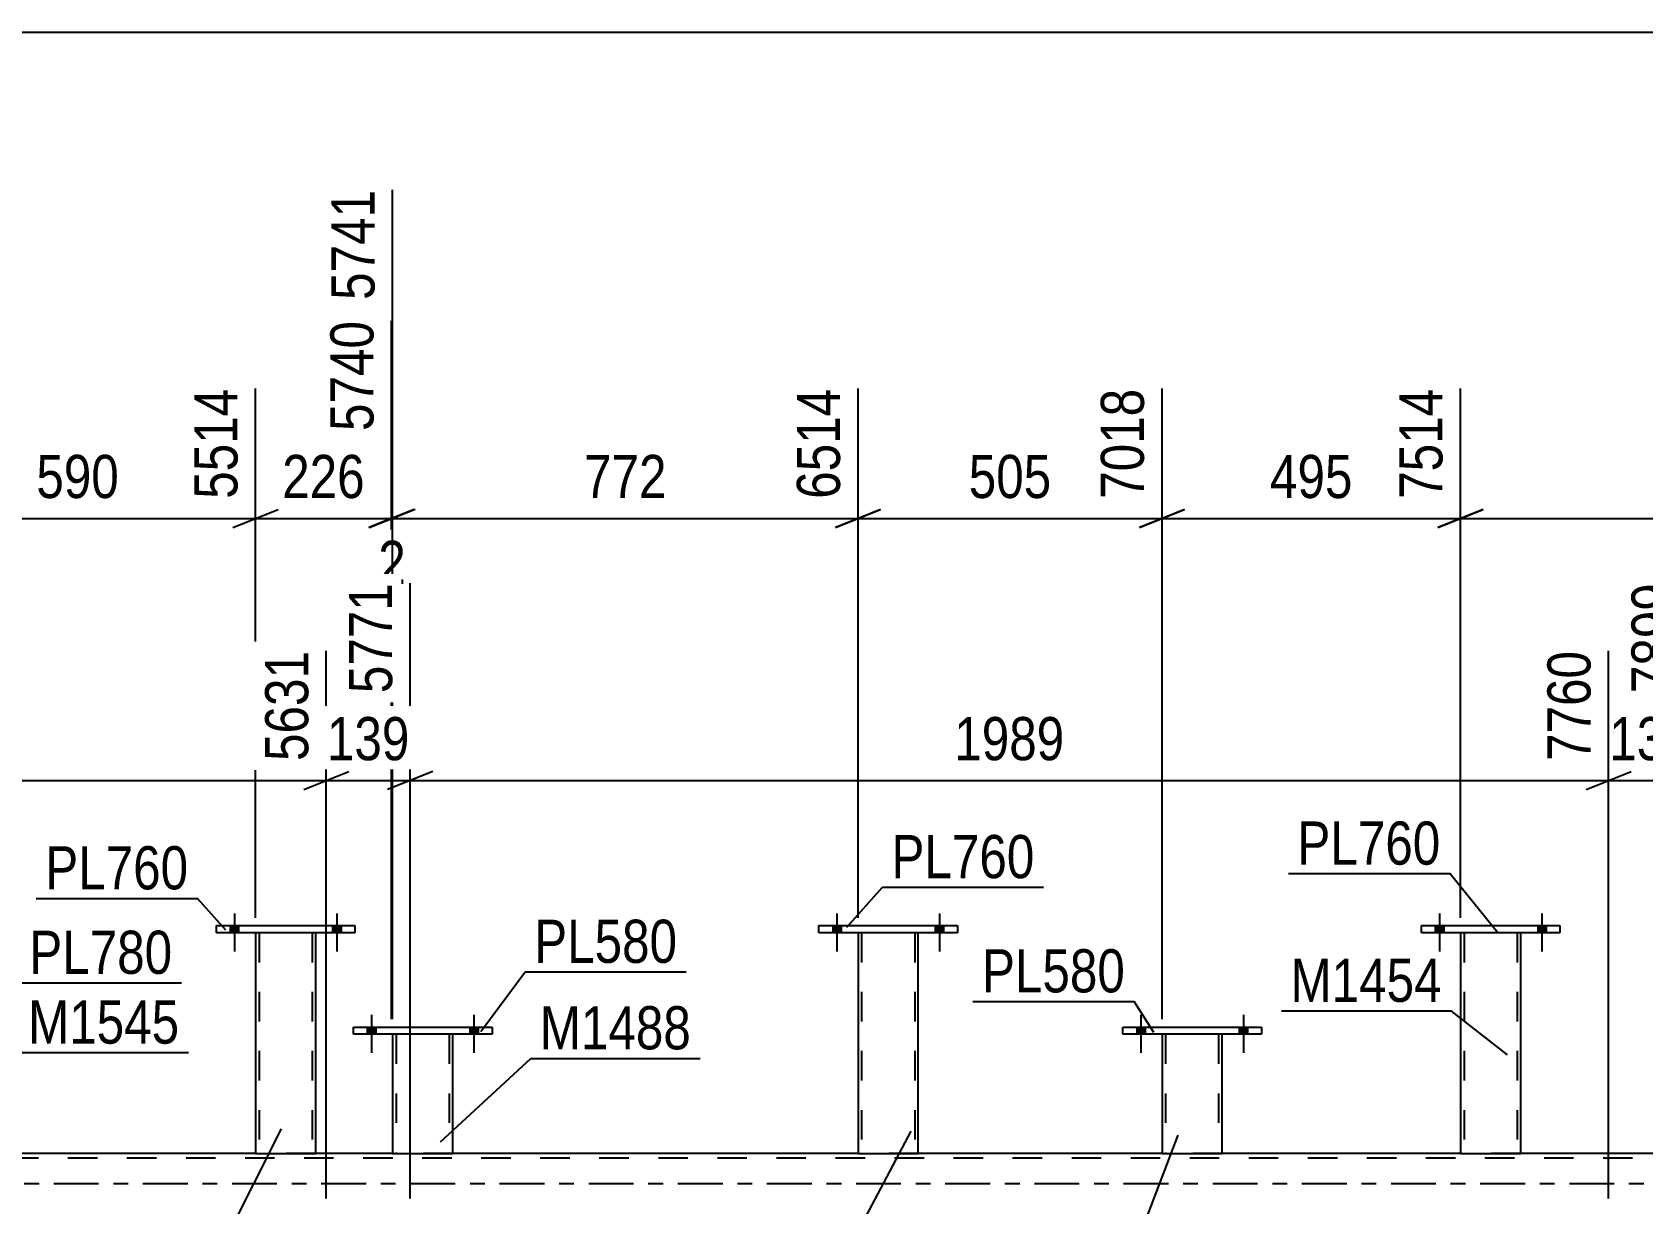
# Model space of a CAD drawing. Header units: millimetres. Extents: x -90 to 751, y -437 to 157.
# Drawn here: x 188.7 to 295.6, y -1.3 to 76.4 of the extents above; entities that cross this region are included whole.
import ezdxf

# ---------------------------------------------------------------- set-up
doc = ezdxf.new("R2010")
doc.units = ezdxf.units.MM
doc.linetypes.add('DXK_LINE_DOT2', pattern=[3.9198, 1.9599, -1.9599])
doc.linetypes.add('DXK_LINE_DOT3', pattern=[5.9187, 2.979, -0.9799, 0.9799, -0.9799])
doc.styles.add('Arial Narrow', font='ARIALN.TTF', dxfattribs={"height": 0.2})

# ---------------------------------------------------------------- blocks, each defined once
blk = doc.blocks.new('Part-814553232-4252 - 3861')
at = {"color": 2, "linetype": 'Continuous'}
for p, q in [((261.11, 10.39), (270.31, 10.39)), ((261.11, 9.91), (261.11, 10.39)), ((270.31, 9.91), (261.11, 9.91)), ((270.31, 10.39), (270.31, 9.91))]:
    blk.add_line(p, q, dxfattribs=at)
blk = doc.blocks.new('Part-814553232-3958 - 3861')
at = {"color": 7, "linetype": 'DXK_LINE_DOT2'}
for p, q in [((698.69, 1.68), (-17.02, 1.68)), ((207.53, 2), (203.53, 2)), ((216.63, 2), (212.63, 2)), ((247.53, 2), (243.53, 2)), ((267.71, 2), (263.71, 2)), ((287.53, 2), (283.53, 2))]:
    blk.add_line(p, q, dxfattribs=at)
at = {"color": 2, "linetype": 'Continuous'}
for p, q in [((203.53, 2), (183.91, 2)), ((212.63, 2), (207.53, 2)), ((243.53, 2), (216.63, 2)), ((263.71, 2), (247.53, 2)), ((283.53, 2), (267.71, 2)), ((314.79, 2), (287.53, 2))]:
    blk.add_line(p, q, dxfattribs=at)
at = {"color": 7, "linetype": 'DXK_LINE_DOT3'}
blk.add_line((-17.02, 0), (698.69, 0), dxfattribs=at)
blk = doc.blocks.new('Part-814553232-4338 - 3861')
at = {"color": 2, "linetype": 'Continuous'}
for p, q in [((200.93, 17.12), (210.13, 17.12)), ((200.93, 16.64), (200.93, 17.12)), ((210.13, 17.12), (210.13, 16.64)), ((210.13, 16.64), (200.93, 16.64))]:
    blk.add_line(p, q, dxfattribs=at)
blk = doc.blocks.new('Bolt-814553232-4110 - 3861')
at = {"linetype": 'Continuous'}
for points in [[(201.85, 16.64), (202.41, 16.64), (202.41, 17.12), (201.85, 17.12)], [(201.85, 16.64), (202.41, 16.64), (202.41, 17.12), (201.85, 17.12)], [(208.65, 16.64), (209.21, 16.64), (209.21, 17.12), (208.65, 17.12)], [(208.65, 16.64), (209.21, 16.64), (209.21, 17.12), (208.65, 17.12)]]:
    blk.add_hatch(color=1, dxfattribs=at).paths.add_polyline_path(points)
at = {"color": 1, "linetype": 'Continuous'}
for p, q in [((201.85, 17.12), (201.85, 16.64)), ((201.85, 17.12), (201.85, 16.64)), ((202.13, 17.92), (202.13, 15.4)), ((202.13, 17.92), (202.13, 15.4)), ((202.41, 17.12), (202.41, 16.64)), ((202.41, 17.12), (202.41, 16.64)), ((208.65, 17.12), (208.65, 16.64)), ((208.65, 17.12), (208.65, 16.64)), ((208.93, 17.92), (208.93, 15.4)), ((208.93, 17.92), (208.93, 15.4)), ((209.21, 17.12), (209.21, 16.64)), ((209.21, 17.12), (209.21, 16.64))]:
    blk.add_line(p, q, dxfattribs=at)
blk = doc.blocks.new('Bolt-814553232-4114 - 3861')
at = {"linetype": 'Continuous'}
for points in [[(241.85, 16.64), (242.41, 16.64), (242.41, 17.12), (241.85, 17.12)], [(241.85, 16.64), (242.41, 16.64), (242.41, 17.12), (241.85, 17.12)], [(248.65, 16.64), (249.21, 16.64), (249.21, 17.12), (248.65, 17.12)], [(248.65, 16.64), (249.21, 16.64), (249.21, 17.12), (248.65, 17.12)]]:
    blk.add_hatch(color=1, dxfattribs=at).paths.add_polyline_path(points)
at = {"color": 1, "linetype": 'Continuous'}
for p, q in [((241.85, 17.12), (241.85, 16.64)), ((241.85, 17.12), (241.85, 16.64)), ((242.13, 17.92), (242.13, 15.4)), ((242.13, 17.92), (242.13, 15.4)), ((242.41, 17.12), (242.41, 16.64)), ((242.41, 17.12), (242.41, 16.64)), ((248.65, 17.12), (248.65, 16.64)), ((248.65, 17.12), (248.65, 16.64)), ((248.93, 17.92), (248.93, 15.4)), ((248.93, 17.92), (248.93, 15.4)), ((249.21, 17.12), (249.21, 16.64)), ((249.21, 17.12), (249.21, 16.64))]:
    blk.add_line(p, q, dxfattribs=at)
blk = doc.blocks.new('Bolt-814553232-4115 - 3861')
at = {"linetype": 'Continuous'}
for points in [[(262.03, 9.91), (262.59, 9.91), (262.59, 10.39), (262.03, 10.39)], [(262.03, 9.91), (262.59, 9.91), (262.59, 10.39), (262.03, 10.39)], [(268.83, 9.91), (269.39, 9.91), (269.39, 10.39), (268.83, 10.39)], [(268.83, 9.91), (269.39, 9.91), (269.39, 10.39), (268.83, 10.39)]]:
    blk.add_hatch(color=1, dxfattribs=at).paths.add_polyline_path(points)
at = {"color": 1, "linetype": 'Continuous'}
for p, q in [((262.31, 11.19), (262.31, 8.67)), ((262.31, 11.19), (262.31, 8.67)), ((269.11, 11.19), (269.11, 8.67)), ((269.11, 11.19), (269.11, 8.67)), ((262.03, 10.39), (262.03, 9.91)), ((262.03, 10.39), (262.03, 9.91)), ((262.59, 10.39), (262.59, 9.91)), ((262.59, 10.39), (262.59, 9.91)), ((268.83, 10.39), (268.83, 9.91)), ((268.83, 10.39), (268.83, 9.91)), ((269.39, 10.39), (269.39, 9.91)), ((269.39, 10.39), (269.39, 9.91))]:
    blk.add_line(p, q, dxfattribs=at)
blk = doc.blocks.new('Part-814553232-4130 - 3861')
at = {"color": 2, "linetype": 'Continuous'}
for p, q in [((283.53, 16.64), (283.53, 2)), ((287.53, 2), (287.53, 16.64)), ((283.53, 2), (287.53, 2))]:
    blk.add_line(p, q, dxfattribs=at)
at = {"color": 7, "linetype": 'DXK_LINE_DOT2'}
for p, q in [((287.53, 16.64), (283.53, 16.64)), ((283.77, 16.64), (283.77, 2)), ((287.29, 16.64), (287.29, 2)), ((287.23, 2), (287.27, 2)), ((287.23, 2), (287.27, 2)), ((287.27, 2), (287.29, 2)), ((287.27, 2), (287.29, 2))]:
    blk.add_line(p, q, dxfattribs=at)
blk = doc.blocks.new('Part-814553232-4135 - 3861')
at = {"color": 2, "linetype": 'Continuous'}
for p, q in [((210.03, 10.39), (219.23, 10.39)), ((210.03, 9.91), (210.03, 10.39)), ((219.23, 9.91), (210.03, 9.91)), ((219.23, 10.39), (219.23, 9.91))]:
    blk.add_line(p, q, dxfattribs=at)
blk = doc.blocks.new('Part-814553232-4140 - 3861')
at = {"color": 2, "linetype": 'Continuous'}
for p, q in [((212.63, 9.91), (212.63, 2)), ((216.63, 2), (216.63, 9.91)), ((212.63, 2), (216.63, 2))]:
    blk.add_line(p, q, dxfattribs=at)
at = {"color": 7, "linetype": 'DXK_LINE_DOT2'}
for p, q in [((216.63, 9.91), (212.63, 9.91)), ((212.87, 9.91), (212.87, 2)), ((216.39, 9.91), (216.39, 2)), ((216.33, 2), (216.37, 2)), ((216.33, 2), (216.37, 2)), ((216.37, 2), (216.39, 2)), ((216.37, 2), (216.39, 2))]:
    blk.add_line(p, q, dxfattribs=at)
blk = doc.blocks.new('Bolt-814553232-4214 - 3861')
at = {"linetype": 'Continuous'}
for points in [[(210.95, 9.91), (211.51, 9.91), (211.51, 10.39), (210.95, 10.39)], [(210.95, 9.91), (211.51, 9.91), (211.51, 10.39), (210.95, 10.39)], [(217.75, 9.91), (218.31, 9.91), (218.31, 10.39), (217.75, 10.39)], [(217.75, 9.91), (218.31, 9.91), (218.31, 10.39), (217.75, 10.39)]]:
    blk.add_hatch(color=1, dxfattribs=at).paths.add_polyline_path(points)
at = {"color": 1, "linetype": 'Continuous'}
for p, q in [((211.23, 11.19), (211.23, 8.67)), ((211.23, 11.19), (211.23, 8.67)), ((218.03, 11.19), (218.03, 8.67)), ((218.03, 11.19), (218.03, 8.67)), ((210.95, 10.39), (210.95, 9.91)), ((210.95, 10.39), (210.95, 9.91)), ((211.51, 10.39), (211.51, 9.91)), ((211.51, 10.39), (211.51, 9.91)), ((217.75, 10.39), (217.75, 9.91)), ((217.75, 10.39), (217.75, 9.91)), ((218.31, 10.39), (218.31, 9.91)), ((218.31, 10.39), (218.31, 9.91))]:
    blk.add_line(p, q, dxfattribs=at)
blk = doc.blocks.new('Bolt-814553232-4218 - 3861')
at = {"linetype": 'Continuous'}
for points in [[(281.85, 16.64), (282.41, 16.64), (282.41, 17.12), (281.85, 17.12)], [(281.85, 16.64), (282.41, 16.64), (282.41, 17.12), (281.85, 17.12)], [(288.65, 16.64), (289.21, 16.64), (289.21, 17.12), (288.65, 17.12)], [(288.65, 16.64), (289.21, 16.64), (289.21, 17.12), (288.65, 17.12)]]:
    blk.add_hatch(color=1, dxfattribs=at).paths.add_polyline_path(points)
at = {"color": 1, "linetype": 'Continuous'}
for p, q in [((281.85, 17.12), (281.85, 16.64)), ((281.85, 17.12), (281.85, 16.64)), ((282.13, 17.92), (282.13, 15.4)), ((282.13, 17.92), (282.13, 15.4)), ((282.41, 17.12), (282.41, 16.64)), ((282.41, 17.12), (282.41, 16.64)), ((288.65, 17.12), (288.65, 16.64)), ((288.65, 17.12), (288.65, 16.64)), ((288.93, 17.92), (288.93, 15.4)), ((288.93, 17.92), (288.93, 15.4)), ((289.21, 17.12), (289.21, 16.64)), ((289.21, 17.12), (289.21, 16.64))]:
    blk.add_line(p, q, dxfattribs=at)
blk = doc.blocks.new('Part-814553232-4269 - 3861')
at = {"color": 2, "linetype": 'Continuous'}
for p, q in [((243.53, 16.64), (243.53, 2)), ((247.53, 2), (247.53, 16.64)), ((243.53, 2), (247.53, 2))]:
    blk.add_line(p, q, dxfattribs=at)
at = {"color": 7, "linetype": 'DXK_LINE_DOT2'}
for p, q in [((247.53, 16.64), (243.53, 16.64)), ((243.77, 16.64), (243.77, 2)), ((247.29, 16.64), (247.29, 2)), ((247.23, 2), (247.27, 2)), ((247.23, 2), (247.27, 2)), ((247.27, 2), (247.29, 2)), ((247.27, 2), (247.29, 2))]:
    blk.add_line(p, q, dxfattribs=at)
blk = doc.blocks.new('Part-814553232-4339 - 3861')
at = {"color": 2, "linetype": 'Continuous'}
for p, q in [((240.93, 17.12), (250.13, 17.12)), ((240.93, 16.64), (240.93, 17.12)), ((250.13, 17.12), (250.13, 16.64)), ((250.13, 16.64), (240.93, 16.64))]:
    blk.add_line(p, q, dxfattribs=at)
blk = doc.blocks.new('Part-814553232-4344 - 3861')
at = {"color": 2, "linetype": 'Continuous'}
for p, q in [((280.93, 17.12), (290.13, 17.12)), ((280.93, 16.64), (280.93, 17.12)), ((290.13, 17.12), (290.13, 16.64)), ((290.13, 16.64), (280.93, 16.64))]:
    blk.add_line(p, q, dxfattribs=at)
blk = doc.blocks.new('Part-814553232-9877 - 3861')
at = {"color": 2, "linetype": 'Continuous'}
for p, q in [((263.71, 9.91), (263.71, 2)), ((267.71, 2), (267.71, 9.91)), ((263.71, 2), (267.71, 2))]:
    blk.add_line(p, q, dxfattribs=at)
at = {"color": 7, "linetype": 'DXK_LINE_DOT2'}
for p, q in [((267.71, 9.91), (263.71, 9.91)), ((263.95, 9.91), (263.95, 2)), ((267.47, 9.91), (267.47, 2)), ((267.41, 2), (267.45, 2)), ((267.41, 2), (267.45, 2)), ((267.45, 2), (267.47, 2)), ((267.45, 2), (267.47, 2))]:
    blk.add_line(p, q, dxfattribs=at)
blk = doc.blocks.new('Part-814553232-9883 - 3861')
at = {"color": 2, "linetype": 'Continuous'}
for p, q in [((203.53, 16.64), (203.53, 2)), ((207.53, 2), (207.53, 16.64)), ((203.53, 2), (207.53, 2))]:
    blk.add_line(p, q, dxfattribs=at)
at = {"color": 7, "linetype": 'DXK_LINE_DOT2'}
for p, q in [((207.53, 16.64), (203.53, 16.64)), ((203.77, 16.64), (203.77, 2)), ((207.29, 16.64), (207.29, 2)), ((207.23, 2), (207.27, 2)), ((207.23, 2), (207.27, 2)), ((207.27, 2), (207.29, 2)), ((207.27, 2), (207.29, 2))]:
    blk.add_line(p, q, dxfattribs=at)
blk = doc.blocks.new('StraightDimension-814553232-3339 - 2911')
at = {"color": 7, "linetype": 'Continuous'}
blk.add_line((-17.34, 76.42), (698.69, 76.42), dxfattribs=at)
blk = doc.blocks.new('StraightDimension-814553232-21063 - 3861')
at = {"color": 7, "linetype": 'Continuous'}
for p, q in [((243.53, 17.64), (243.53, 52.76)), ((263.71, 10.91), (263.71, 52.76)), ((245.03, 44.75), (242.03, 43.55)), ((243.53, 44.15), (263.71, 44.15)), ((262.21, 43.55), (265.21, 44.75))]:
    blk.add_line(p, q, dxfattribs=at)
at = {"color": 0}
blk.add_wipeout([(256.96, 44.9), (256.96, 49.1), (250.28, 49.1), (250.28, 44.9)], dxfattribs=at)
at = {"color": 3, "style": 'Arial Narrow'}
blk.add_text('505', height=2.863, dxfattribs=at).set_placement((250.88, 45.5))
at = {"color": 0, "linetype": 'Continuous'}
blk.add_wipeout([(263.11, 53.36), (258.91, 53.36), (258.91, 44.85), (263.11, 44.85)], dxfattribs=at)
at = {"color": 3, "linetype": 'Continuous', "style": 'Arial Narrow'}
blk.add_text('7018', height=2.863, rotation=90.0002, dxfattribs=at).set_placement((262.51, 45.45))
blk = doc.blocks.new('StraightDimension-814553232-21062 - 3861')
at = {"color": 7, "linetype": 'Continuous'}
for p, q in [((263.71, 10.91), (263.71, 52.76)), ((283.53, 17.64), (283.53, 52.76)), ((265.21, 44.75), (262.21, 43.55)), ((263.71, 44.15), (283.53, 44.15)), ((282.03, 43.55), (285.03, 44.75))]:
    blk.add_line(p, q, dxfattribs=at)
at = {"color": 0}
blk.add_wipeout([(276.96, 44.9), (276.96, 49.1), (270.28, 49.1), (270.28, 44.9)], dxfattribs=at)
at = {"color": 3, "style": 'Arial Narrow'}
blk.add_text('495', height=2.863, dxfattribs=at).set_placement((270.88, 45.5))
at = {"color": 0, "linetype": 'Continuous'}
blk.add_wipeout([(282.93, 53.36), (278.73, 53.36), (278.73, 44.85), (282.93, 44.85)], dxfattribs=at)
at = {"color": 3, "linetype": 'Continuous', "style": 'Arial Narrow'}
blk.add_text('7514', height=2.863, rotation=90.0002, dxfattribs=at).set_placement((282.33, 45.45))
blk = doc.blocks.new('StraightDimension-814553232-21061 - 3861')
at = {"color": 7, "linetype": 'Continuous'}
for p, q in [((283.53, 17.64), (283.53, 52.76)), ((314.79, 10.91), (314.79, 52.76)), ((285.03, 44.75), (282.03, 43.55)), ((283.53, 44.15), (314.79, 44.15)), ((313.29, 43.55), (316.29, 44.75))]:
    blk.add_line(p, q, dxfattribs=at)
at = {"color": 0}
blk.add_wipeout([(302.5, 44.9), (302.5, 49.1), (295.82, 49.1), (295.82, 44.9)], dxfattribs=at)
at = {"color": 3, "style": 'Arial Narrow'}
blk.add_text('782', height=2.863, dxfattribs=at).set_placement((296.42, 45.5))
at = {"color": 0, "linetype": 'Continuous'}
blk.add_wipeout([(314.19, 53.36), (309.99, 53.36), (309.99, 44.85), (314.19, 44.85)], dxfattribs=at)
at = {"color": 3, "linetype": 'Continuous', "style": 'Arial Narrow'}
blk.add_text('8295', height=2.863, rotation=90.0002, dxfattribs=at).set_placement((313.59, 45.45))
blk = doc.blocks.new('StraightDimension-814553232-21066 - 3861')
at = {"color": 7, "linetype": 'Continuous'}
for p, q in [((212.56, 10.91), (212.56, 57.26)), ((203.53, 17.64), (203.53, 52.76)), ((202.03, 43.55), (205.03, 44.75)), ((203.53, 44.15), (212.56, 44.15)), ((214.06, 44.75), (211.06, 43.55))]:
    blk.add_line(p, q, dxfattribs=at)
at = {"color": 0}
blk.add_wipeout([(211.39, 44.9), (211.39, 49.1), (204.7, 49.1), (204.7, 44.9)], dxfattribs=at)
at = {"color": 3, "style": 'Arial Narrow'}
blk.add_text('226', height=2.863, dxfattribs=at).set_placement((205.3, 45.5))
at = {"color": 0, "linetype": 'Continuous'}
blk.add_wipeout([(211.96, 57.86), (207.76, 57.86), (207.76, 49.35), (211.96, 49.35)], dxfattribs=at)
at = {"color": 3, "linetype": 'Continuous', "style": 'Arial Narrow'}
blk.add_text('5740', height=2.863, rotation=90.0002, dxfattribs=at).set_placement((211.36, 49.95))
blk = doc.blocks.new('StraightDimension-814553232-21065 - 3861')
at = {"color": 7, "linetype": 'Continuous'}
for p, q in [((212.63, 10.91), (212.63, 65.96)), ((212.56, 10.91), (212.56, 57.26)), ((211.06, 43.55), (214.06, 44.75)), ((214.13, 44.75), (211.13, 43.55)), ((212.56, 44.15), (212.63, 44.15))]:
    blk.add_line(p, q, dxfattribs=at)
at = {"color": 0, "linetype": 'Continuous'}
blk.add_wipeout([(212.03, 66.56), (207.83, 66.56), (207.83, 58.05), (212.03, 58.05)], dxfattribs=at)
at = {"color": 3, "linetype": 'Continuous', "style": 'Arial Narrow'}
blk.add_text('5741', height=2.863, rotation=90.0002, dxfattribs=at).set_placement((211.43, 58.65))
at = {"color": 0}
blk.add_wipeout([(214.11, 39.2), (214.11, 43.4), (211.08, 43.4), (211.08, 39.2)], dxfattribs=at)
at = {"color": 3, "style": 'Arial Narrow'}
blk.add_text('2', height=2.86, dxfattribs=at).set_placement((211.68, 39.8))
blk = doc.blocks.new('StraightDimension-814553232-20742 - 3861')
at = {"color": 7, "linetype": 'Continuous'}
for p, q in [((298.94, -1), (298.94, 39.86)), ((293.36, -1), (293.36, 35.36)), ((291.86, 26.15), (294.86, 27.35)), ((293.36, 26.75), (298.94, 26.75)), ((300.44, 27.35), (297.44, 26.15))]:
    blk.add_line(p, q, dxfattribs=at)
at = {"color": 0}
blk.add_wipeout([(299.49, 27.5), (299.49, 31.7), (292.81, 31.7), (292.81, 27.5)], dxfattribs=at)
at = {"color": 3, "style": 'Arial Narrow'}
blk.add_text('139', height=2.863, dxfattribs=at).set_placement((293.41, 28.1))
at = {"color": 0, "linetype": 'Continuous'}
blk.add_wipeout([(298.34, 40.46), (294.14, 40.46), (294.14, 31.95), (298.34, 31.95)], dxfattribs=at)
at = {"color": 3, "linetype": 'Continuous', "style": 'Arial Narrow'}
blk.add_text('7899', height=2.863, rotation=90.0002, dxfattribs=at).set_placement((297.74, 32.55))
blk = doc.blocks.new('StraightDimension-814553232-21067 - 3861')
at = {"color": 7, "linetype": 'Continuous'}
for p, q in [((179.91, 10.84), (179.91, 57.26)), ((203.53, 17.64), (203.53, 52.76)), ((181.41, 44.75), (178.41, 43.55)), ((179.91, 44.15), (203.53, 44.15)), ((202.03, 43.55), (205.03, 44.75))]:
    blk.add_line(p, q, dxfattribs=at)
at = {"color": 0}
blk.add_wipeout([(195.06, 44.9), (195.06, 49.1), (188.38, 49.1), (188.38, 44.9)], dxfattribs=at)
at = {"color": 3, "style": 'Arial Narrow'}
blk.add_text('590', height=2.863, dxfattribs=at).set_placement((188.98, 45.5))
at = {"color": 0, "linetype": 'Continuous'}
blk.add_wipeout([(202.93, 53.36), (198.73, 53.36), (198.73, 44.85), (202.93, 44.85)], dxfattribs=at)
at = {"color": 3, "linetype": 'Continuous', "style": 'Arial Narrow'}
blk.add_text('5514', height=2.863, rotation=90.0002, dxfattribs=at).set_placement((202.33, 45.45))
blk = doc.blocks.new('StraightDimension-814553232-21064 - 3861')
at = {"color": 7, "linetype": 'Continuous'}
for p, q in [((212.63, 10.91), (212.63, 65.96)), ((243.53, 17.64), (243.53, 52.76)), ((214.13, 44.75), (211.13, 43.55)), ((212.63, 44.15), (243.53, 44.15)), ((242.03, 43.55), (245.03, 44.75))]:
    blk.add_line(p, q, dxfattribs=at)
at = {"color": 0}
blk.add_wipeout([(231.42, 44.9), (231.42, 49.1), (224.74, 49.1), (224.74, 44.9)], dxfattribs=at)
at = {"color": 3, "style": 'Arial Narrow'}
blk.add_text('772', height=2.863, dxfattribs=at).set_placement((225.34, 45.5))
at = {"color": 0, "linetype": 'Continuous'}
blk.add_wipeout([(242.93, 53.36), (238.73, 53.36), (238.73, 44.85), (242.93, 44.85)], dxfattribs=at)
at = {"color": 3, "linetype": 'Continuous', "style": 'Arial Narrow'}
blk.add_text('6514', height=2.863, rotation=90.0002, dxfattribs=at).set_placement((242.33, 45.45))
blk = doc.blocks.new('StraightDimension-814553232-20745 - 3861')
at = {"color": 7, "linetype": 'Continuous'}
for p, q in [((128.67, -1), (128.67, 39.86)), ((208.23, -1), (208.23, 35.36)), ((130.17, 27.35), (127.17, 26.15)), ((128.67, 26.75), (208.23, 26.75)), ((206.73, 26.15), (209.73, 27.35))]:
    blk.add_line(p, q, dxfattribs=at)
at = {"color": 0}
blk.add_wipeout([(172.7, 27.5), (172.7, 31.7), (164.19, 31.7), (164.19, 27.5)], dxfattribs=at)
at = {"color": 3, "style": 'Arial Narrow'}
blk.add_text('1989', height=2.863, dxfattribs=at).set_placement((164.79, 28.1))
at = {"color": 0, "linetype": 'Continuous'}
blk.add_wipeout([(207.63, 35.96), (203.43, 35.96), (203.43, 27.45), (207.63, 27.45)], dxfattribs=at)
at = {"color": 3, "linetype": 'Continuous', "style": 'Arial Narrow'}
blk.add_text('5631', height=2.863, rotation=90.0002, dxfattribs=at).set_placement((207.03, 28.05))
blk = doc.blocks.new('StraightDimension-814553232-20743 - 3861')
at = {"color": 7, "linetype": 'Continuous'}
for p, q in [((213.8, -1), (213.8, 39.86)), ((293.36, -1), (293.36, 35.36)), ((215.3, 27.35), (212.3, 26.15)), ((213.8, 26.75), (293.36, 26.75)), ((291.86, 26.15), (294.86, 27.35))]:
    blk.add_line(p, q, dxfattribs=at)
at = {"color": 0}
blk.add_wipeout([(257.84, 27.5), (257.84, 31.7), (249.32, 31.7), (249.32, 27.5)], dxfattribs=at)
at = {"color": 3, "style": 'Arial Narrow'}
blk.add_text('1989', height=2.863, dxfattribs=at).set_placement((249.92, 28.1))
at = {"color": 0, "linetype": 'Continuous'}
blk.add_wipeout([(292.76, 35.96), (288.56, 35.96), (288.56, 27.45), (292.76, 27.45)], dxfattribs=at)
at = {"color": 3, "linetype": 'Continuous', "style": 'Arial Narrow'}
blk.add_text('7760', height=2.863, rotation=90.0002, dxfattribs=at).set_placement((292.16, 28.05))
blk = doc.blocks.new('StraightDimension-814553232-20744 - 3861')
at = {"color": 7, "linetype": 'Continuous'}
for p, q in [((213.8, -1), (213.8, 39.86)), ((208.23, -1), (208.23, 35.36)), ((206.73, 26.15), (209.73, 27.35)), ((208.23, 26.75), (213.8, 26.75)), ((215.3, 27.35), (212.3, 26.15))]:
    blk.add_line(p, q, dxfattribs=at)
at = {"color": 0}
blk.add_wipeout([(214.36, 27.5), (214.36, 31.7), (207.67, 31.7), (207.67, 27.5)], dxfattribs=at)
at = {"color": 3, "style": 'Arial Narrow'}
blk.add_text('139', height=2.863, dxfattribs=at).set_placement((208.27, 28.1))
at = {"color": 0, "linetype": 'Continuous'}
blk.add_wipeout([(213.2, 40.46), (209, 40.46), (209, 31.95), (213.2, 31.95)], dxfattribs=at)
at = {"color": 3, "linetype": 'Continuous', "style": 'Arial Narrow'}
blk.add_text('5771', height=2.863, rotation=90.0002, dxfattribs=at).set_placement((212.6, 32.55))
blk = doc.blocks.new('Mark-814553232-20497 - 3861')
at = {"color": 30, "linetype": 'Continuous'}
for p in [(188.97, 18.93), (201.55, 16.81)]:
    blk.add_line(p, (199.67, 18.93), dxfattribs=at)
at = {"color": 0}
blk.add_wipeout([(199.07, 19.53), (199.07, 22.53), (189.57, 22.53), (189.57, 19.53)], dxfattribs=at)
blk.add_wipeout([(199.07, 19.53), (199.07, 22.53), (189.57, 22.53), (189.57, 19.53)], dxfattribs=at)
at = {"color": 3, "style": 'Arial Narrow'}
blk.add_text('PL760', height=2.863, dxfattribs=at).set_placement((189.57, 19.53))
blk = doc.blocks.new('Mark-814553232-4131 - 3861')
at = {"color": 30, "linetype": 'Continuous'}
for p, q in [((218.49, 10.1), (221.43, 14.05)), ((221.43, 14.05), (232.13, 14.05))]:
    blk.add_line(p, q, dxfattribs=at)
at = {"color": 0}
blk.add_wipeout([(231.53, 14.65), (231.53, 17.65), (222.03, 17.65), (222.03, 14.65)], dxfattribs=at)
blk.add_wipeout([(231.53, 14.65), (231.53, 17.65), (222.03, 17.65), (222.03, 14.65)], dxfattribs=at)
at = {"color": 3, "style": 'Arial Narrow'}
blk.add_text('PL580', height=2.863, dxfattribs=at).set_placement((222.03, 14.65))
blk = doc.blocks.new('Mark-814553232-4126 - 3861')
at = {"color": 30, "linetype": 'Continuous'}
for p in [(271.64, 11.46), (286.65, 8.54)]:
    blk.add_line(p, (282.9, 11.46), dxfattribs=at)
at = {"color": 0}
blk.add_wipeout([(282.3, 12.06), (282.3, 15.06), (272.24, 15.06), (272.24, 12.06)], dxfattribs=at)
blk.add_wipeout([(282.3, 12.06), (282.3, 15.06), (272.24, 15.06), (272.24, 12.06)], dxfattribs=at)
at = {"color": 3, "style": 'Arial Narrow'}
blk.add_text('M1454', height=2.863, dxfattribs=at).set_placement((272.24, 12.06))
blk = doc.blocks.new('Mark-814553232-4136 - 3861')
at = {"color": 30, "linetype": 'Continuous'}
for p, q in [((215.81, 2.77), (221.8, 8.31)), ((221.8, 8.31), (233.05, 8.31))]:
    blk.add_line(p, q, dxfattribs=at)
at = {"color": 0}
blk.add_wipeout([(232.45, 8.91), (232.45, 11.91), (222.4, 11.91), (222.4, 8.91)], dxfattribs=at)
blk.add_wipeout([(232.45, 8.91), (232.45, 11.91), (222.4, 11.91), (222.4, 8.91)], dxfattribs=at)
at = {"color": 3, "style": 'Arial Narrow'}
blk.add_text('M1488', height=2.863, dxfattribs=at).set_placement((222.4, 8.91))
blk = doc.blocks.new('Mark-814553232-4238 - 3861')
at = {"color": 30, "linetype": 'Continuous'}
for p, q in [((184.88, 9.84), (187.91, 13.32)), ((187.91, 13.32), (198.62, 13.32))]:
    blk.add_line(p, q, dxfattribs=at)
at = {"color": 0}
blk.add_wipeout([(198.02, 13.92), (198.02, 16.92), (188.51, 16.92), (188.51, 13.92)], dxfattribs=at)
blk.add_wipeout([(198.02, 13.92), (198.02, 16.92), (188.51, 16.92), (188.51, 13.92)], dxfattribs=at)
at = {"color": 3, "style": 'Arial Narrow'}
blk.add_text('PL780', height=2.863, dxfattribs=at).set_placement((188.51, 13.92))
blk = doc.blocks.new('Mark-814553232-4248 - 3861')
at = {"color": 30, "linetype": 'Continuous'}
for p in [(251.16, 12.09), (263.16, 10.02)]:
    blk.add_line(p, (261.86, 12.09), dxfattribs=at)
at = {"color": 0}
blk.add_wipeout([(261.26, 12.69), (261.26, 15.69), (251.76, 15.69), (251.76, 12.69)], dxfattribs=at)
blk.add_wipeout([(261.26, 12.69), (261.26, 15.69), (251.76, 15.69), (251.76, 12.69)], dxfattribs=at)
at = {"color": 3, "style": 'Arial Narrow'}
blk.add_text('PL580', height=2.863, dxfattribs=at).set_placement((251.76, 12.69))
blk = doc.blocks.new('Mark-814553232-4265 - 3861')
at = {"color": 30, "linetype": 'Continuous'}
for p in [(247.03, 3.49), (230.09, -7.28)]:
    blk.add_line(p, (241.34, -7.28), dxfattribs=at)
at = {"color": 0}
blk.add_wipeout([(240.74, -6.68), (240.74, -3.68), (230.69, -3.68), (230.69, -6.68)], dxfattribs=at)
blk.add_wipeout([(240.74, -6.68), (240.74, -3.68), (230.69, -3.68), (230.69, -6.68)], dxfattribs=at)
at = {"color": 3, "style": 'Arial Narrow'}
blk.add_text('M1454', height=2.863, dxfattribs=at).set_placement((230.69, -6.68))
blk = doc.blocks.new('Mark-814553232-20481 - 3861')
at = {"color": 30, "linetype": 'Continuous'}
for p, q in [((183.32, 2.97), (187.83, 8.69)), ((187.83, 8.69), (199.08, 8.69))]:
    blk.add_line(p, q, dxfattribs=at)
at = {"color": 0}
blk.add_wipeout([(198.48, 9.29), (198.48, 12.29), (188.43, 12.29), (188.43, 9.29)], dxfattribs=at)
blk.add_wipeout([(198.48, 9.29), (198.48, 12.29), (188.43, 12.29), (188.43, 9.29)], dxfattribs=at)
at = {"color": 3, "style": 'Arial Narrow'}
blk.add_text('M1545', height=2.863, dxfattribs=at).set_placement((188.43, 9.29))
blk = doc.blocks.new('Mark-814553232-4340 - 3861')
at = {"color": 30, "linetype": 'Continuous'}
for p in [(272.1, 20.57), (286, 16.65)]:
    blk.add_line(p, (282.81, 20.57), dxfattribs=at)
at = {"color": 0}
blk.add_wipeout([(282.21, 21.17), (282.21, 24.17), (272.7, 24.17), (272.7, 21.17)], dxfattribs=at)
blk.add_wipeout([(282.21, 21.17), (282.21, 24.17), (272.7, 24.17), (272.7, 21.17)], dxfattribs=at)
at = {"color": 3, "style": 'Arial Narrow'}
blk.add_text('PL760', height=2.863, dxfattribs=at).set_placement((272.7, 21.17))
blk = doc.blocks.new('Mark-814553232-20490 - 3861')
at = {"color": 30, "linetype": 'Continuous'}
for p in [(205.24, 3.64), (188.72, -6.78)]:
    blk.add_line(p, (199.97, -6.78), dxfattribs=at)
at = {"color": 0}
blk.add_wipeout([(199.37, -6.18), (199.37, -3.18), (189.32, -3.18), (189.32, -6.18)], dxfattribs=at)
blk.add_wipeout([(199.37, -6.18), (199.37, -3.18), (189.32, -3.18), (189.32, -6.18)], dxfattribs=at)
at = {"color": 3, "style": 'Arial Narrow'}
blk.add_text('M1454', height=2.863, dxfattribs=at).set_placement((189.32, -6.18))
blk = doc.blocks.new('Mark-814553232-20516 - 3861')
at = {"color": 30, "linetype": 'Continuous'}
for p, q in [((242.78, 17.02), (245.15, 19.67)), ((245.15, 19.67), (255.85, 19.67))]:
    blk.add_line(p, q, dxfattribs=at)
at = {"color": 0}
blk.add_wipeout([(255.25, 20.27), (255.25, 23.27), (245.75, 23.27), (245.75, 20.27)], dxfattribs=at)
blk.add_wipeout([(255.25, 20.27), (255.25, 23.27), (245.75, 23.27), (245.75, 20.27)], dxfattribs=at)
at = {"color": 3, "style": 'Arial Narrow'}
blk.add_text('PL760', height=2.863, dxfattribs=at).set_placement((245.75, 20.27))
blk = doc.blocks.new('Mark-814553232-20526 - 3861')
at = {"color": 30, "linetype": 'Continuous'}
for p in [(264.77, 3.22), (249.52, -7.27)]:
    blk.add_line(p, (260.77, -7.27), dxfattribs=at)
at = {"color": 0}
blk.add_wipeout([(260.17, -6.67), (260.17, -3.67), (250.12, -3.67), (250.12, -6.67)], dxfattribs=at)
blk.add_wipeout([(260.17, -6.67), (260.17, -3.67), (250.12, -3.67), (250.12, -6.67)], dxfattribs=at)
at = {"color": 3, "style": 'Arial Narrow'}
blk.add_text('M1488', height=2.863, dxfattribs=at).set_placement((250.12, -6.67))

msp = doc.modelspace()

# ---------------------------------------------------------------- block references
for name in ['StraightDimension-814553232-3339 - 2911', 'Part-814553232-4338 - 3861', 'Bolt-814553232-4110 - 3861', 'Part-814553232-4339 - 3861', 'Bolt-814553232-4114 - 3861', 'Part-814553232-4344 - 3861', 'Bolt-814553232-4218 - 3861', 'Part-814553232-9883 - 3861', 'Part-814553232-4269 - 3861', 'Part-814553232-4130 - 3861', 'Bolt-814553232-4214 - 3861', 'Bolt-814553232-4115 - 3861', 'Part-814553232-4135 - 3861', 'Part-814553232-4140 - 3861', 'Part-814553232-4252 - 3861', 'Part-814553232-9877 - 3861', 'Part-814553232-3958 - 3861']:
    msp.add_blockref(name, (0, 0))

# ---------------------------------------------------------------- next in the draw order: block references
for name in ['StraightDimension-814553232-21066 - 3861', 'StraightDimension-814553232-21063 - 3861']:
    msp.add_blockref(name, (0, 0))

# ---------------------------------------------------------------- next in the draw order: block references
for name in ['StraightDimension-814553232-21065 - 3861', 'StraightDimension-814553232-21067 - 3861', 'StraightDimension-814553232-21062 - 3861']:
    msp.add_blockref(name, (0, 0))

# ---------------------------------------------------------------- next in the draw order: block references
for name in ['StraightDimension-814553232-21064 - 3861', 'StraightDimension-814553232-21061 - 3861', 'StraightDimension-814553232-20745 - 3861']:
    msp.add_blockref(name, (0, 0))

# ---------------------------------------------------------------- next in the draw order: block references
for name in ['StraightDimension-814553232-20742 - 3861', 'Mark-814553232-20497 - 3861']:
    msp.add_blockref(name, (0, 0))

# ---------------------------------------------------------------- next in the draw order: block references
for name in ['StraightDimension-814553232-20743 - 3861', 'Mark-814553232-4238 - 3861']:
    msp.add_blockref(name, (0, 0))

# ---------------------------------------------------------------- next in the draw order: block references
for name in ['StraightDimension-814553232-20744 - 3861', 'Mark-814553232-4340 - 3861', 'Mark-814553232-20516 - 3861', 'Mark-814553232-4131 - 3861', 'Mark-814553232-4248 - 3861', 'Mark-814553232-4126 - 3861', 'Mark-814553232-20481 - 3861', 'Mark-814553232-20526 - 3861']:
    msp.add_blockref(name, (0, 0))

# ---------------------------------------------------------------- next in the draw order: block references
for name in ['Mark-814553232-4136 - 3861', 'Mark-814553232-20490 - 3861']:
    msp.add_blockref(name, (0, 0))

# ---------------------------------------------------------------- next in the draw order: block references
msp.add_blockref('Mark-814553232-4265 - 3861', (0, 0))

doc.saveas('drawing.dxf')
